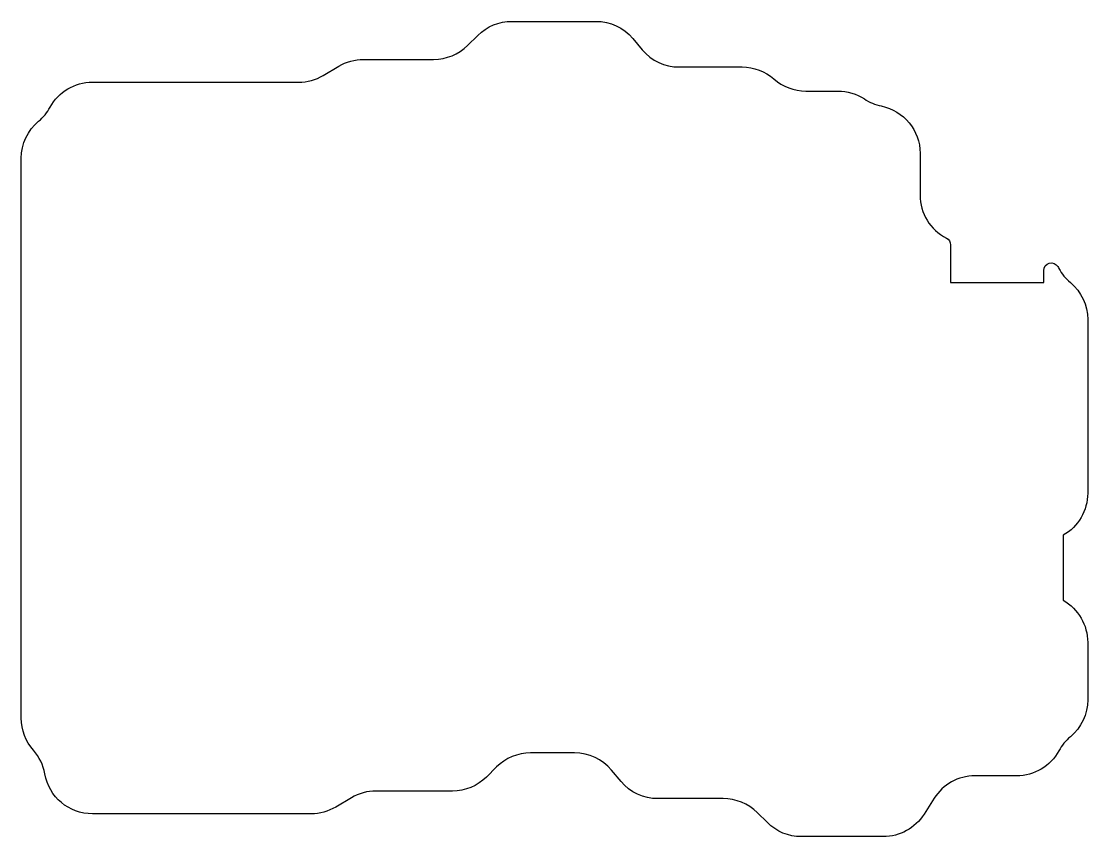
# Model space of a CAD drawing. Header units: millimetres. Extents: x -13 to 127, y -13 to 94.
import ezdxf

# ---------------------------------------------------------------- set-up
doc = ezdxf.new("R2010")
doc.units = ezdxf.units.MM
doc.layers.get('0').update_dxf_attribs({"linetype": 'CONTINUOUS'})

msp = doc.modelspace()

# ---------------------------------------------------------------- linework, layer by layer
msp.add_lwpolyline([(94.43, 85.04, -0.146426), (97.92, 83.99, 0.095972), (100.15, 83.07, -0.3571), (105.25, 76.85), (105.25, 71.35, 0.281486), (108.71, 65.7, -0.281486), (109.25, 64.81), (109.25, 59.87), (121.52, 59.87), (121.52, 61.43, -0.758435), (123.38, 61.95, -0.011462), (123.52, 61.7, 0.093883), (125.02, 59.87, -0.222221), (127.3, 55), (127.3, 32.16, -0.270788), (124.07, 26.63), (124.07, 18.08, -0.270788), (127.3, 12.54), (127.3, 5, -0.222221), (125.02, 0.13, 0.093883), (123.52, -1.7, -0.274219), (117.95, -5), (112.45, -5, 0.257398), (107.09, -7.96), (105.77, -10.04, -0.257398), (100.4, -13), (89.63, -13, -0.19762), (85.16, -11.16), (83.82, -9.84, 0.19762), (79.35, -8), (70.76, -8, -0.2213), (65.9, -5.74), (64.66, -4.26, 0.2213), (59.8, -2), (54, -2, 0.19762), (49.53, -3.84), (48.19, -5.16, -0.19762), (43.72, -7), (33.67, -7, 0.134818), (30.42, -7.89), (28.37, -9.11, -0.134818), (25.13, -10), (-3.65, -10, -0.364104), (-9.9, -4.75, 0.138547), (-11.4, -1.64, -0.183195), (-13, 2.57), (-13, 76.2, -0.222221), (-10.72, 81.07, 0.093883), (-9.22, 82.9, -0.274219), (-3.65, 86.2), (23.48, 86.2, 0.134818), (26.73, 87.09), (28.78, 88.31, -0.134818), (32.02, 89.2), (41.25, 89.2, 0.19762), (45.72, 91.04), (47.06, 92.36, -0.19762), (51.53, 94.2), (62.59, 94.2, -0.2213), (67.45, 91.94), (68.69, 90.46, 0.2213), (73.55, 88.2), (81.82, 88.2, -0.182288), (86.02, 86.62, 0.182288), (90.21, 85.04)], format="xyb", close=True)

doc.saveas('drawing.dxf')
